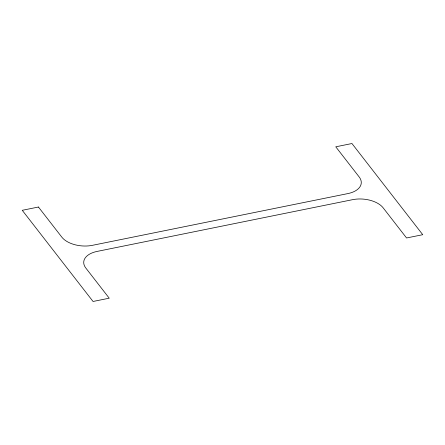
<?xml version="1.0" encoding="UTF-8"?>
<svg xmlns="http://www.w3.org/2000/svg" width="445" height="445" viewBox="0 0 445 445"><rect width="100%" height="100%" fill="white"/><g stroke="black" fill="none" stroke-linecap="round" stroke-linejoin="round"><path stroke-width="0.67" d="M38.437 207.025L22.25 210.307L93.044 301.471L109.231 298.195L85.829 268.051A23.073 13 4.9 0 1 97.099 251.419L352.624 199.666A23.073 13 4.9 0 1 383.156 207.832L406.563 237.975L422.75 234.693L351.956 143.529L335.769 146.806L359.171 176.949A23.073 13 4.9 0 1 347.901 193.581L92.376 245.334A23.073 13 4.9 0 1 61.844 237.168L38.437 207.025"/></g></svg>
